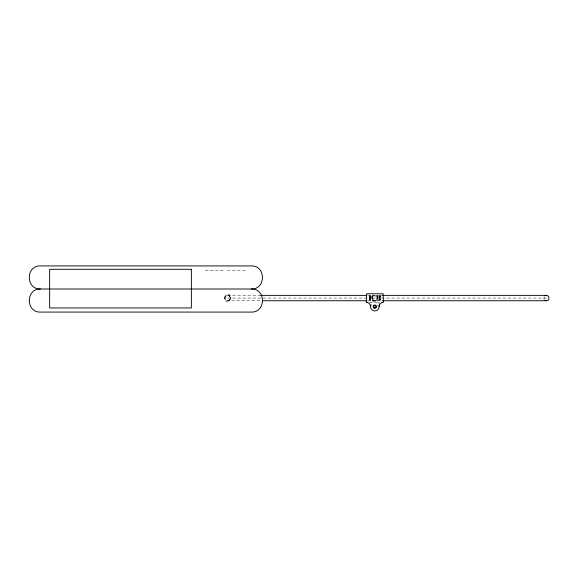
<?xml version="1.0" encoding="UTF-8"?>
<svg xmlns="http://www.w3.org/2000/svg" width="578" height="578" viewBox="0 0 578 578"><rect width="100%" height="100%" fill="white"/><g stroke="black" fill="none" stroke-linecap="round" stroke-linejoin="round"><path stroke-width="0.43" stroke-dasharray="2.89 2.17" d="M260.822 295.365L227.616 295.365C224.17 295.235 224.17 300.863 227.616 300.733L260.822 300.733M227.616 300.733C231.063 300.863 231.063 295.235 227.616 295.365M224.488 297.547L225.565 294.773L229.661 294.773L230.738 297.547L229.661 301.391L225.565 301.391L224.488 298.624L224.488 297.547L224.994 297.547M377.456 298.624L377.976 298.624L376.899 301.391L372.803 301.391L371.726 297.547L372.803 294.773M544.086 296.709L544.086 299.39M371.466 296.709C377.774 290.828 377.774 305.271 371.466 299.39M378.98 302.034L378.417 302.388M227.241 270.735L246.134 270.735M205.233 270.771L224.127 270.771M367.659 295.365L370.288 295.365M372.037 295.365L379.934 295.365M380.729 295.365L382.564 295.365M230.232 297.547L230.738 297.547M371.726 297.547L372.232 297.547M377.47 297.547L377.976 297.547L376.899 294.773M227.616 298.053L370.288 298.053M372.037 298.053L378.178 298.053M381.559 298.053L546.412 298.053M224.488 298.624L225.008 298.624M230.225 298.624L230.738 298.624M371.726 298.624L372.246 298.624M367.659 300.733L370.288 300.733M372.037 300.733L382.564 300.733M369.494 302.388L379.132 302.388L379.132 303.24M371.286 302.388L370.722 302.034M230.203 298.747A2.68 2.68 0 0 1 225.023 298.747M225.023 297.359A2.68 2.68 0 0 1 230.203 297.359M379.132 302.388A4.292 4.292 0 0 1 378.987 303.501M377.875 305.422A4.292 4.292 0 0 1 376.986 306.109M371.806 305.422A4.292 4.292 0 0 1 371.119 304.534M372.261 297.359C375.917 309.013 381.249 289.087 372.261 297.359M373.511 300.372A2.68 2.68 0 0 0 377.535 298.053A2.68 2.68 0 0 0 373.511 295.726A2.68 2.68 0 0 0 373.511 300.372"/><path stroke-width="0.87" d="M545.068 295.726C548.912 293.508 550.856 300.741 546.412 300.733L382.564 300.733M40.438 289C25.613 288.436 25.613 312.64 40.438 312.084L251.3 312.084C266.126 312.64 266.126 288.436 251.3 289L40.438 289C25.613 289.564 25.613 265.36 40.438 265.916L251.3 265.916C266.126 265.36 266.126 289.564 251.3 289M382.116 302.388L383.424 302.034L383.106 293.769L366.596 293.769L366.257 302.034L367.557 302.388M260.822 295.365L366.784 295.365M382.564 295.365L546.412 295.365M369.472 296.774L370.549 296.774M379.132 296.774L380.208 296.774M369.472 299.346L370.549 299.346M379.132 299.346L380.208 299.346M262.542 300.733L366.784 300.733M546.412 300.733L545.068 300.372M379.132 304.946L379.132 306.643A4.292 4.292 0 0 1 374.84 310.942A4.292 4.292 0 0 1 370.549 306.643A4.292 4.292 0 0 0 366.813 302.388M370.549 304.946L370.549 306.643M379.132 306.643A4.292 4.292 0 0 1 382.867 302.388M191.361 269.297L49.65 269.297L49.65 307.958L191.361 307.958L191.361 269.297M370.549 295.914L369.472 295.914L369.472 300.206L370.549 300.206L370.549 295.914M380.208 295.914L379.132 295.914L379.132 300.206L380.208 300.206L380.208 295.914M374.031 308.038A1.611 1.611 0 0 0 376.451 306.643A1.611 1.611 0 0 0 374.031 305.249A1.611 1.611 0 0 0 374.031 308.038M374.306 307.568A1.069 1.069 0 0 0 375.91 306.643A1.069 1.069 0 0 0 374.306 305.726A1.069 1.069 0 0 0 374.306 307.568"/></g></svg>
